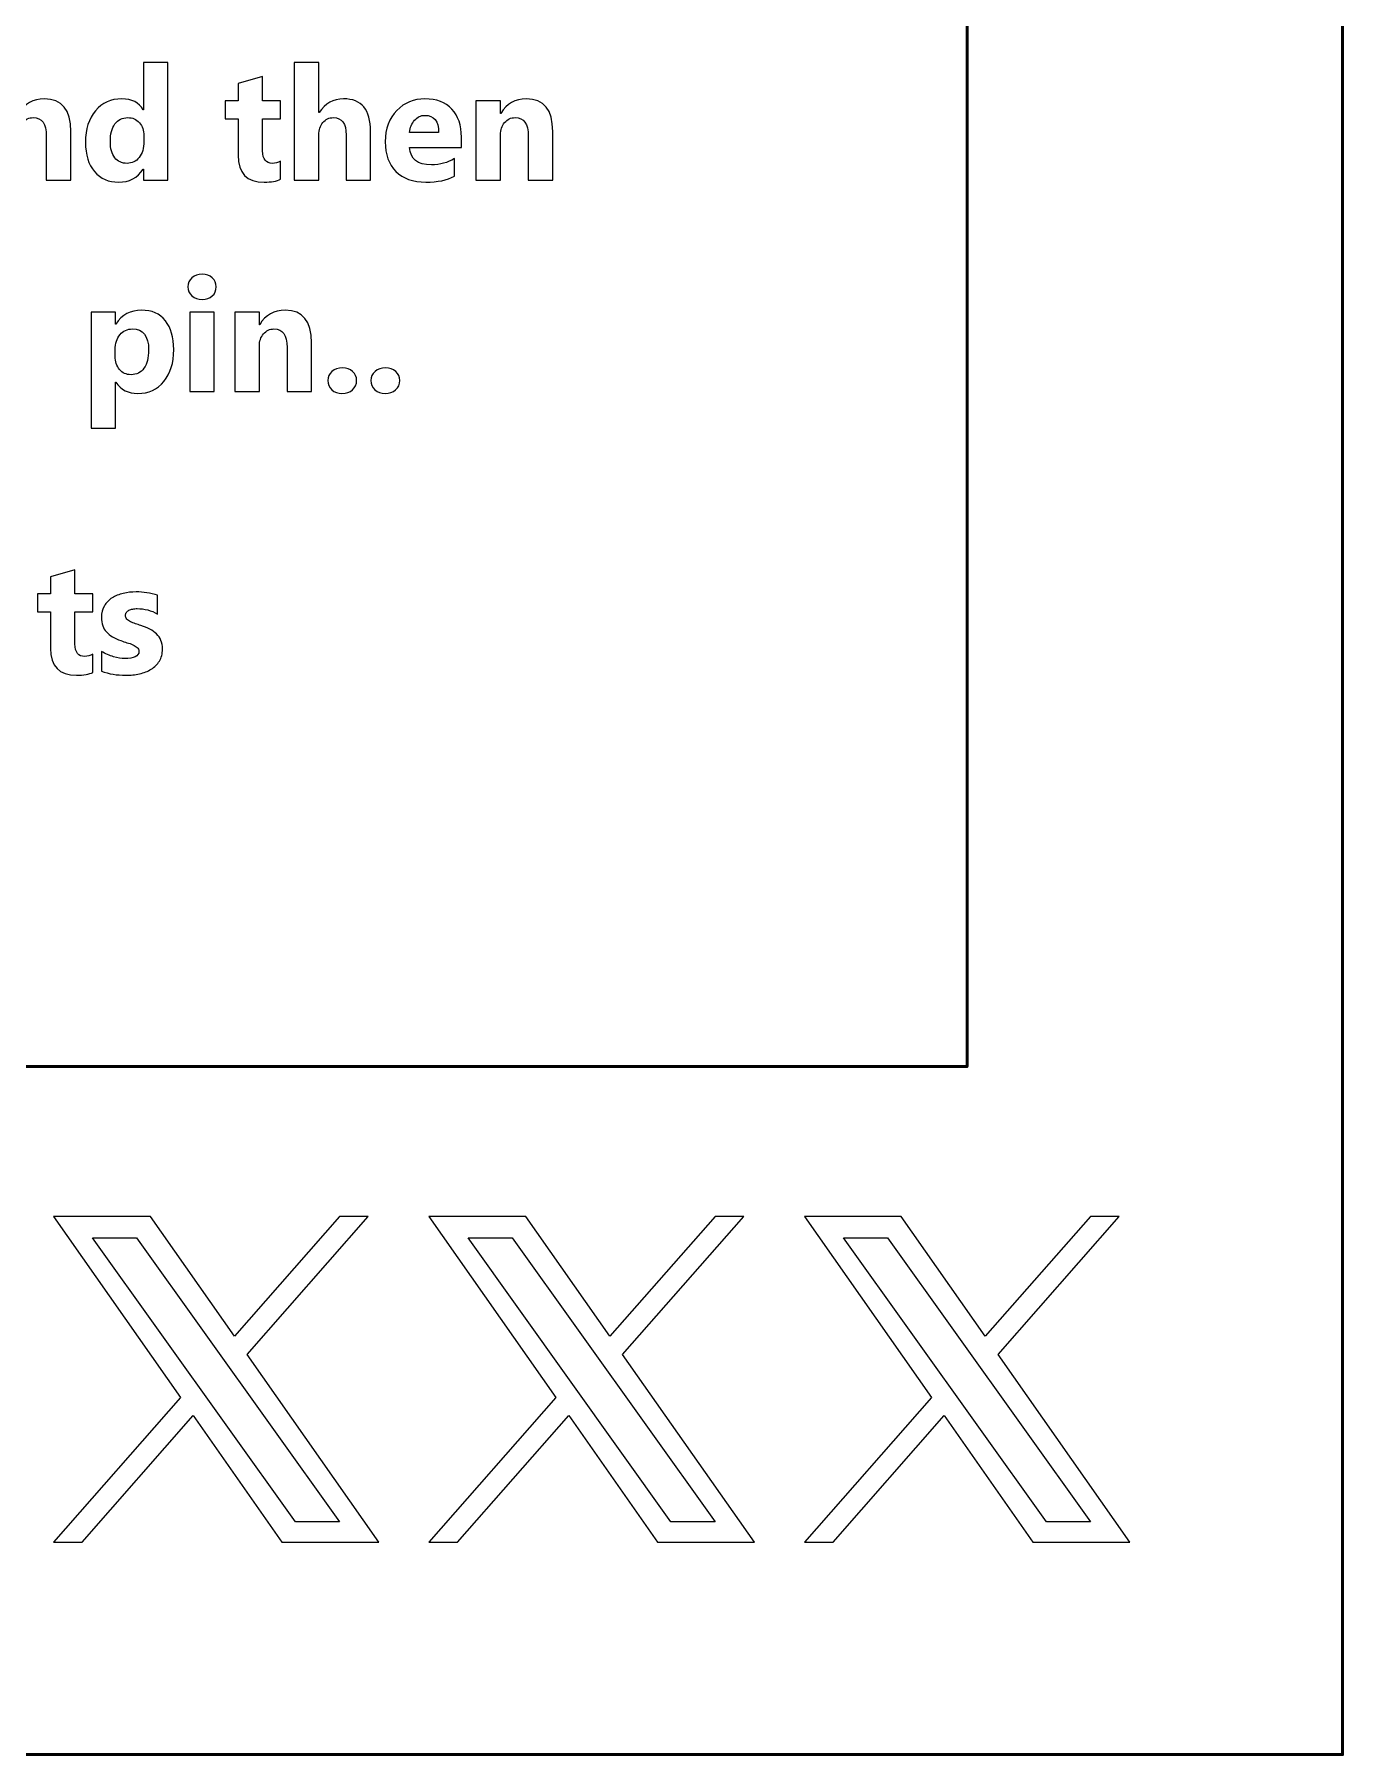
# Model space of a CAD drawing. Header units: centimetres. Extents: x -150 to 29, y -15 to 29.
# Drawn here: x 0.77 to 6, y -14.85 to -7.97 of the extents above; entities that cross this region are included whole.
import ezdxf

# ---------------------------------------------------------------- set-up
doc = ezdxf.new("R2010")
doc.units = ezdxf.units.CM
doc.header["$MEASUREMENT"] = 0
doc.layers.add('Layer 1', color=7, linetype='Continuous')

msp = doc.modelspace()

# ---------------------------------------------------------------- linework, layer by layer
at = {"layer": 'Layer 1', "lineweight": 53}
msp.add_lwpolyline([(-15, -14.85), (6, -14.85), (6, 14.85), (-15, 14.85), (-15, -14.85)], close=True, dxfattribs=at)
at = {"layer": 'Layer 1', "color": 5, "lineweight": 53}
msp.add_open_spline([(-13.5, -4.9), (-13.5, -4.9), (4.5, -4.9), (4.5, -4.9), (4.5, -4.9), (4.5, -4.9), (4.5, -12.1), (4.5, -12.1), (4.5, -12.1), (4.5, -12.1), (-13.5, -12.1), (-13.5, -12.1), (-13.5, -12.1), (-13.5, -12.1), (-13.5, -4.9), (-13.5, -4.9)], degree=3, knots=[0, 0, 0, 0, 0.2, 0.2, 0.2, 0.2, 0.4, 0.4, 0.4, 0.4, 0.6, 0.6, 0.6, 0.6, 1, 1, 1, 1], dxfattribs=at)
at = {"layer": 'Layer 1', "color": 202, "lineweight": 9}
for points, knots in [([(1.30726, -8.55734), (1.30726, -8.55734), (1.20925, -8.55734), (1.20925, -8.55734), (1.20925, -8.55734), (1.20925, -8.55734), (1.20925, -8.51363), (1.20925, -8.51363), (1.20925, -8.51363), (1.20925, -8.51363), (1.20809, -8.51363), (1.20809, -8.51363), (1.20809, -8.51363), (1.18576, -8.54792), (1.15295, -8.56507), (1.10977, -8.56507), (1.10977, -8.56507), (1.07008, -8.56507), (1.03812, -8.5511), (1.01399, -8.52305), (1.01399, -8.52305), (0.98976, -8.49511), (0.97769, -8.45595), (0.97769, -8.40568), (0.97769, -8.40568), (0.97769, -8.35319), (0.99103, -8.31117), (1.0177, -8.27953), (1.0177, -8.27953), (1.04437, -8.24788), (1.07929, -8.23211), (1.12247, -8.23211), (1.12247, -8.23211), (1.16343, -8.23211), (1.1919, -8.24672), (1.20809, -8.27614), (1.20809, -8.27614), (1.20809, -8.27614), (1.20925, -8.27614), (1.20925, -8.27614), (1.20925, -8.27614), (1.20925, -8.27614), (1.20925, -8.08733), (1.20925, -8.08733), (1.20925, -8.08733), (1.20925, -8.08733), (1.30726, -8.08733), (1.30726, -8.08733), (1.30726, -8.08733), (1.30726, -8.08733), (1.30726, -8.55734), (1.30726, -8.55734)], [0, 0, 0, 0, 0.0714286, 0.0714286, 0.0714286, 0.0714286, 0.1428571, 0.1428571, 0.1428571, 0.1428571, 0.2142857, 0.2142857, 0.2142857, 0.2142857, 0.2857143, 0.2857143, 0.2857143, 0.2857143, 0.3571429, 0.3571429, 0.3571429, 0.3571429, 0.4285714, 0.4285714, 0.4285714, 0.4285714, 0.5, 0.5, 0.5, 0.5, 0.5714286, 0.5714286, 0.5714286, 0.5714286, 0.6428571, 0.6428571, 0.6428571, 0.6428571, 0.7142857, 0.7142857, 0.7142857, 0.7142857, 0.7857143, 0.7857143, 0.7857143, 0.7857143, 0.8571429, 0.8571429, 0.8571429, 0.8571429, 1, 1, 1, 1]), ([(2.11688, -8.55734), (2.11688, -8.55734), (2.01919, -8.55734), (2.01919, -8.55734), (2.01919, -8.55734), (2.01919, -8.55734), (2.01919, -8.37689), (2.01919, -8.37689), (2.01919, -8.37689), (2.01919, -8.33033), (2.00226, -8.30715), (1.96829, -8.30715), (1.96829, -8.30715), (1.95093, -8.30715), (1.93685, -8.31361), (1.92616, -8.32662), (1.92616, -8.32662), (1.91537, -8.33964), (1.90997, -8.35626), (1.90997, -8.37626), (1.90997, -8.37626), (1.90997, -8.37626), (1.90997, -8.55734), (1.90997, -8.55734), (1.90997, -8.55734), (1.90997, -8.55734), (1.81208, -8.55734), (1.81208, -8.55734), (1.81208, -8.55734), (1.81208, -8.55734), (1.81208, -8.08733), (1.81208, -8.08733), (1.81208, -8.08733), (1.81208, -8.08733), (1.90997, -8.08733), (1.90997, -8.08733), (1.90997, -8.08733), (1.90997, -8.08733), (1.90997, -8.28694), (1.90997, -8.28694), (1.90997, -8.28694), (1.90997, -8.28694), (1.91124, -8.28694), (1.91124, -8.28694), (1.91124, -8.28694), (1.93527, -8.25042), (1.96776, -8.23211), (2.00893, -8.23211), (2.00893, -8.23211), (2.08089, -8.23211), (2.11688, -8.27551), (2.11688, -8.36229), (2.11688, -8.36229), (2.11688, -8.36229), (2.11688, -8.55734), (2.11688, -8.55734)], [0, 0, 0, 0, 0.0666667, 0.0666667, 0.0666667, 0.0666667, 0.1333333, 0.1333333, 0.1333333, 0.1333333, 0.2, 0.2, 0.2, 0.2, 0.2666667, 0.2666667, 0.2666667, 0.2666667, 0.3333333, 0.3333333, 0.3333333, 0.3333333, 0.4, 0.4, 0.4, 0.4, 0.4666667, 0.4666667, 0.4666667, 0.4666667, 0.5333333, 0.5333333, 0.5333333, 0.5333333, 0.6, 0.6, 0.6, 0.6, 0.6666667, 0.6666667, 0.6666667, 0.6666667, 0.7333333, 0.7333333, 0.7333333, 0.7333333, 0.8, 0.8, 0.8, 0.8, 0.8666667, 0.8666667, 0.8666667, 0.8666667, 1, 1, 1, 1]), ([(1.75683, -8.55364), (1.74233, -8.56126), (1.72053, -8.56507), (1.69143, -8.56507), (1.69143, -8.56507), (1.62242, -8.56507), (1.58782, -8.52919), (1.58782, -8.45754), (1.58782, -8.45754), (1.58782, -8.45754), (1.58782, -8.31212), (1.58782, -8.31212), (1.58782, -8.31212), (1.58782, -8.31212), (1.53638, -8.31212), (1.53638, -8.31212), (1.53638, -8.31212), (1.53638, -8.31212), (1.53638, -8.23984), (1.53638, -8.23984), (1.53638, -8.23984), (1.53638, -8.23984), (1.58782, -8.23984), (1.58782, -8.23984), (1.58782, -8.23984), (1.58782, -8.23984), (1.58782, -8.17137), (1.58782, -8.17137), (1.58782, -8.17137), (1.58782, -8.17137), (1.6855, -8.14343), (1.6855, -8.14343), (1.6855, -8.14343), (1.6855, -8.14343), (1.6855, -8.23984), (1.6855, -8.23984), (1.6855, -8.23984), (1.6855, -8.23984), (1.75683, -8.23984), (1.75683, -8.23984), (1.75683, -8.23984), (1.75683, -8.23984), (1.75683, -8.31212), (1.75683, -8.31212), (1.75683, -8.31212), (1.75683, -8.31212), (1.6855, -8.31212), (1.6855, -8.31212), (1.6855, -8.31212), (1.6855, -8.31212), (1.6855, -8.4405), (1.6855, -8.4405), (1.6855, -8.4405), (1.6855, -8.47352), (1.69862, -8.49003), (1.72487, -8.49003), (1.72487, -8.49003), (1.73524, -8.49003), (1.74593, -8.48707), (1.75683, -8.48103), (1.75683, -8.48103), (1.75683, -8.48103), (1.75683, -8.55364), (1.75683, -8.55364)], [0, 0, 0, 0, 0.0588235, 0.0588235, 0.0588235, 0.0588235, 0.1176471, 0.1176471, 0.1176471, 0.1176471, 0.1764706, 0.1764706, 0.1764706, 0.1764706, 0.2352941, 0.2352941, 0.2352941, 0.2352941, 0.2941176, 0.2941176, 0.2941176, 0.2941176, 0.3529412, 0.3529412, 0.3529412, 0.3529412, 0.4117647, 0.4117647, 0.4117647, 0.4117647, 0.4705882, 0.4705882, 0.4705882, 0.4705882, 0.5294118, 0.5294118, 0.5294118, 0.5294118, 0.5882353, 0.5882353, 0.5882353, 0.5882353, 0.6470588, 0.6470588, 0.6470588, 0.6470588, 0.7058824, 0.7058824, 0.7058824, 0.7058824, 0.7647059, 0.7647059, 0.7647059, 0.7647059, 0.8235294, 0.8235294, 0.8235294, 0.8235294, 0.8823529, 0.8823529, 0.8823529, 0.8823529, 1, 1, 1, 1]), ([(0.91905, -8.55734), (0.91905, -8.55734), (0.82137, -8.55734), (0.82137, -8.55734), (0.82137, -8.55734), (0.82137, -8.55734), (0.82137, -8.38092), (0.82137, -8.38092), (0.82137, -8.38092), (0.82137, -8.3317), (0.8038, -8.30715), (0.76867, -8.30715), (0.76867, -8.30715), (0.75173, -8.30715), (0.73776, -8.31361), (0.72686, -8.32662), (0.72686, -8.32662), (0.71585, -8.33964), (0.71035, -8.35626), (0.71035, -8.37626), (0.71035, -8.37626), (0.71035, -8.37626), (0.71035, -8.55734), (0.71035, -8.55734), (0.71035, -8.55734), (0.71035, -8.55734), (0.61246, -8.55734), (0.61246, -8.55734), (0.61246, -8.55734), (0.61246, -8.55734), (0.61246, -8.23984), (0.61246, -8.23984), (0.61246, -8.23984), (0.61246, -8.23984), (0.71035, -8.23984), (0.71035, -8.23984), (0.71035, -8.23984), (0.71035, -8.23984), (0.71035, -8.29011), (0.71035, -8.29011), (0.71035, -8.29011), (0.71035, -8.29011), (0.71162, -8.29011), (0.71162, -8.29011), (0.71162, -8.29011), (0.73501, -8.25138), (0.76898, -8.23211), (0.81364, -8.23211), (0.81364, -8.23211), (0.88392, -8.23211), (0.91905, -8.27572), (0.91905, -8.36292), (0.91905, -8.36292), (0.91905, -8.36292), (0.91905, -8.55734), (0.91905, -8.55734)], [0, 0, 0, 0, 0.0666667, 0.0666667, 0.0666667, 0.0666667, 0.1333333, 0.1333333, 0.1333333, 0.1333333, 0.2, 0.2, 0.2, 0.2, 0.2666667, 0.2666667, 0.2666667, 0.2666667, 0.3333333, 0.3333333, 0.3333333, 0.3333333, 0.4, 0.4, 0.4, 0.4, 0.4666667, 0.4666667, 0.4666667, 0.4666667, 0.5333333, 0.5333333, 0.5333333, 0.5333333, 0.6, 0.6, 0.6, 0.6, 0.6666667, 0.6666667, 0.6666667, 0.6666667, 0.7333333, 0.7333333, 0.7333333, 0.7333333, 0.8, 0.8, 0.8, 0.8, 0.8666667, 0.8666667, 0.8666667, 0.8666667, 1, 1, 1, 1]), ([(2.47957, -8.42653), (2.47957, -8.42653), (2.27245, -8.42653), (2.27245, -8.42653), (2.27245, -8.42653), (2.27573, -8.47257), (2.30484, -8.49564), (2.35955, -8.49564), (2.35955, -8.49564), (2.39448, -8.49564), (2.42517, -8.48738), (2.45163, -8.47087), (2.45163, -8.47087), (2.45163, -8.47087), (2.45163, -8.54157), (2.45163, -8.54157), (2.45163, -8.54157), (2.42231, -8.55723), (2.38421, -8.56507), (2.33722, -8.56507), (2.33722, -8.56507), (2.286, -8.56507), (2.2462, -8.55088), (2.21784, -8.52241), (2.21784, -8.52241), (2.18958, -8.49405), (2.1754, -8.45436), (2.1754, -8.40356), (2.1754, -8.40356), (2.1754, -8.35086), (2.19064, -8.30905), (2.22133, -8.27826), (2.22133, -8.27826), (2.25192, -8.24746), (2.28949, -8.23211), (2.33415, -8.23211), (2.33415, -8.23211), (2.3804, -8.23211), (2.41628, -8.24587), (2.44157, -8.27328), (2.44157, -8.27328), (2.46687, -8.3008), (2.47957, -8.33816), (2.47957, -8.38525), (2.47957, -8.38525), (2.47957, -8.38525), (2.47957, -8.42653), (2.47957, -8.42653)], [0, 0, 0, 0, 0.0769231, 0.0769231, 0.0769231, 0.0769231, 0.1538462, 0.1538462, 0.1538462, 0.1538462, 0.2307692, 0.2307692, 0.2307692, 0.2307692, 0.3076923, 0.3076923, 0.3076923, 0.3076923, 0.3846154, 0.3846154, 0.3846154, 0.3846154, 0.4615385, 0.4615385, 0.4615385, 0.4615385, 0.5384615, 0.5384615, 0.5384615, 0.5384615, 0.6153846, 0.6153846, 0.6153846, 0.6153846, 0.6923077, 0.6923077, 0.6923077, 0.6923077, 0.7692308, 0.7692308, 0.7692308, 0.7692308, 0.8461538, 0.8461538, 0.8461538, 0.8461538, 1, 1, 1, 1]), ([(2.84448, -8.55734), (2.84448, -8.55734), (2.7468, -8.55734), (2.7468, -8.55734), (2.7468, -8.55734), (2.7468, -8.55734), (2.7468, -8.38092), (2.7468, -8.38092), (2.7468, -8.38092), (2.7468, -8.3317), (2.72923, -8.30715), (2.6941, -8.30715), (2.6941, -8.30715), (2.67716, -8.30715), (2.66319, -8.31361), (2.65229, -8.32662), (2.65229, -8.32662), (2.64128, -8.33964), (2.63578, -8.35626), (2.63578, -8.37626), (2.63578, -8.37626), (2.63578, -8.37626), (2.63578, -8.55734), (2.63578, -8.55734), (2.63578, -8.55734), (2.63578, -8.55734), (2.53789, -8.55734), (2.53789, -8.55734), (2.53789, -8.55734), (2.53789, -8.55734), (2.53789, -8.23984), (2.53789, -8.23984), (2.53789, -8.23984), (2.53789, -8.23984), (2.63578, -8.23984), (2.63578, -8.23984), (2.63578, -8.23984), (2.63578, -8.23984), (2.63578, -8.29011), (2.63578, -8.29011), (2.63578, -8.29011), (2.63578, -8.29011), (2.63705, -8.29011), (2.63705, -8.29011), (2.63705, -8.29011), (2.66044, -8.25138), (2.69441, -8.23211), (2.73907, -8.23211), (2.73907, -8.23211), (2.80935, -8.23211), (2.84448, -8.27572), (2.84448, -8.36292), (2.84448, -8.36292), (2.84448, -8.36292), (2.84448, -8.55734), (2.84448, -8.55734)], [0, 0, 0, 0, 0.0666667, 0.0666667, 0.0666667, 0.0666667, 0.1333333, 0.1333333, 0.1333333, 0.1333333, 0.2, 0.2, 0.2, 0.2, 0.2666667, 0.2666667, 0.2666667, 0.2666667, 0.3333333, 0.3333333, 0.3333333, 0.3333333, 0.4, 0.4, 0.4, 0.4, 0.4666667, 0.4666667, 0.4666667, 0.4666667, 0.5333333, 0.5333333, 0.5333333, 0.5333333, 0.6, 0.6, 0.6, 0.6, 0.6666667, 0.6666667, 0.6666667, 0.6666667, 0.7333333, 0.7333333, 0.7333333, 0.7333333, 0.8, 0.8, 0.8, 0.8, 0.8666667, 0.8666667, 0.8666667, 0.8666667, 1, 1, 1, 1]), ([(1.21116, -8.40293), (1.21116, -8.40293), (1.21116, -8.37901), (1.21116, -8.37901), (1.21116, -8.37901), (1.21116, -8.35837), (1.20513, -8.34123), (1.19317, -8.32758), (1.19317, -8.32758), (1.18121, -8.31392), (1.16555, -8.30715), (1.14639, -8.30715), (1.14639, -8.30715), (1.12469, -8.30715), (1.10765, -8.31562), (1.09548, -8.33266), (1.09548, -8.33266), (1.08331, -8.3498), (1.07717, -8.37319), (1.07717, -8.40293), (1.07717, -8.40293), (1.07717, -8.43087), (1.0831, -8.45235), (1.09485, -8.46738), (1.09485, -8.46738), (1.1067, -8.48252), (1.123, -8.49003), (1.14385, -8.49003), (1.14385, -8.49003), (1.16375, -8.49003), (1.17994, -8.48209), (1.19243, -8.46622), (1.19243, -8.46622), (1.20492, -8.45024), (1.21116, -8.42918), (1.21116, -8.40293)], [0, 0, 0, 0, 0.1, 0.1, 0.1, 0.1, 0.2, 0.2, 0.2, 0.2, 0.3, 0.3, 0.3, 0.3, 0.4, 0.4, 0.4, 0.4, 0.5, 0.5, 0.5, 0.5, 0.6, 0.6, 0.6, 0.6, 0.7, 0.7, 0.7, 0.7, 0.8, 0.8, 0.8, 0.8, 1, 1, 1, 1]), ([(2.38876, -8.36631), (2.38876, -8.32091), (2.37035, -8.29815), (2.33352, -8.29815), (2.33352, -8.29815), (2.31785, -8.29815), (2.3042, -8.30461), (2.29277, -8.31763), (2.29277, -8.31763), (2.28123, -8.33064), (2.27436, -8.34694), (2.27182, -8.36631), (2.27182, -8.36631), (2.27182, -8.36631), (2.38876, -8.36631), (2.38876, -8.36631)], [0, 0, 0, 0, 0.2, 0.2, 0.2, 0.2, 0.4, 0.4, 0.4, 0.4, 0.6, 0.6, 0.6, 0.6, 1, 1, 1, 1]), ([(1.44365, -9.03423), (1.42714, -9.03423), (1.41359, -9.02936), (1.40311, -9.01952), (1.40311, -9.01952), (1.39253, -9.00968), (1.38724, -8.99772), (1.38724, -8.98343), (1.38724, -8.98343), (1.38724, -8.96872), (1.39253, -8.95676), (1.40311, -8.94745), (1.40311, -8.94745), (1.41359, -8.93813), (1.42714, -8.93348), (1.44365, -8.93348), (1.44365, -8.93348), (1.46047, -8.93348), (1.47402, -8.93813), (1.4845, -8.94745), (1.4845, -8.94745), (1.49487, -8.95676), (1.50016, -8.96872), (1.50016, -8.98343), (1.50016, -8.98343), (1.50016, -8.99825), (1.49487, -9.01052), (1.4845, -9.02005), (1.4845, -9.02005), (1.47402, -9.02947), (1.46047, -9.03423), (1.44365, -9.03423)], [0, 0, 0, 0, 0.1111111, 0.1111111, 0.1111111, 0.1111111, 0.2222222, 0.2222222, 0.2222222, 0.2222222, 0.3333333, 0.3333333, 0.3333333, 0.3333333, 0.4444444, 0.4444444, 0.4444444, 0.4444444, 0.5555556, 0.5555556, 0.5555556, 0.5555556, 0.6666667, 0.6666667, 0.6666667, 0.6666667, 0.7777778, 0.7777778, 0.7777778, 0.7777778, 1, 1, 1, 1]), ([(1.09947, -9.36506), (1.09947, -9.36506), (1.0982, -9.36506), (1.0982, -9.36506), (1.0982, -9.36506), (1.0982, -9.36506), (1.0982, -9.54805), (1.0982, -9.54805), (1.0982, -9.54805), (1.0982, -9.54805), (1.00031, -9.54805), (1.00031, -9.54805), (1.00031, -9.54805), (1.00031, -9.54805), (1.00031, -9.0845), (1.00031, -9.0845), (1.00031, -9.0845), (1.00031, -9.0845), (1.0982, -9.0845), (1.0982, -9.0845), (1.0982, -9.0845), (1.0982, -9.0845), (1.0982, -9.13223), (1.0982, -9.13223), (1.0982, -9.13223), (1.0982, -9.13223), (1.09947, -9.13223), (1.09947, -9.13223), (1.09947, -9.13223), (1.12371, -9.09529), (1.15768, -9.07677), (1.20149, -9.07677), (1.20149, -9.07677), (1.24266, -9.07677), (1.27441, -9.09085), (1.29685, -9.11911), (1.29685, -9.11911), (1.31929, -9.14726), (1.33051, -9.18568), (1.33051, -9.23425), (1.33051, -9.23425), (1.33051, -9.28717), (1.31738, -9.32961), (1.29124, -9.36168), (1.29124, -9.36168), (1.2651, -9.39374), (1.23028, -9.40973), (1.18689, -9.40973), (1.18689, -9.40973), (1.14868, -9.40973), (1.11958, -9.39491), (1.09947, -9.36506)], [0, 0, 0, 0, 0.0714286, 0.0714286, 0.0714286, 0.0714286, 0.1428571, 0.1428571, 0.1428571, 0.1428571, 0.2142857, 0.2142857, 0.2142857, 0.2142857, 0.2857143, 0.2857143, 0.2857143, 0.2857143, 0.3571429, 0.3571429, 0.3571429, 0.3571429, 0.4285714, 0.4285714, 0.4285714, 0.4285714, 0.5, 0.5, 0.5, 0.5, 0.5714286, 0.5714286, 0.5714286, 0.5714286, 0.6428571, 0.6428571, 0.6428571, 0.6428571, 0.7142857, 0.7142857, 0.7142857, 0.7142857, 0.7857143, 0.7857143, 0.7857143, 0.7857143, 0.8571429, 0.8571429, 0.8571429, 0.8571429, 1, 1, 1, 1]), ([(1.49201, -9.402), (1.49201, -9.402), (1.39412, -9.402), (1.39412, -9.402), (1.39412, -9.402), (1.39412, -9.402), (1.39412, -9.0845), (1.39412, -9.0845), (1.39412, -9.0845), (1.39412, -9.0845), (1.49201, -9.0845), (1.49201, -9.0845), (1.49201, -9.0845), (1.49201, -9.0845), (1.49201, -9.402), (1.49201, -9.402)], [0, 0, 0, 0, 0.2, 0.2, 0.2, 0.2, 0.4, 0.4, 0.4, 0.4, 0.6, 0.6, 0.6, 0.6, 1, 1, 1, 1]), ([(1.88116, -9.402), (1.88116, -9.402), (1.78348, -9.402), (1.78348, -9.402), (1.78348, -9.402), (1.78348, -9.402), (1.78348, -9.22558), (1.78348, -9.22558), (1.78348, -9.22558), (1.78348, -9.17636), (1.76591, -9.15181), (1.73078, -9.15181), (1.73078, -9.15181), (1.71384, -9.15181), (1.69987, -9.15827), (1.68897, -9.17128), (1.68897, -9.17128), (1.67796, -9.1843), (1.67246, -9.20092), (1.67246, -9.22092), (1.67246, -9.22092), (1.67246, -9.22092), (1.67246, -9.402), (1.67246, -9.402), (1.67246, -9.402), (1.67246, -9.402), (1.57457, -9.402), (1.57457, -9.402), (1.57457, -9.402), (1.57457, -9.402), (1.57457, -9.0845), (1.57457, -9.0845), (1.57457, -9.0845), (1.57457, -9.0845), (1.67246, -9.0845), (1.67246, -9.0845), (1.67246, -9.0845), (1.67246, -9.0845), (1.67246, -9.13477), (1.67246, -9.13477), (1.67246, -9.13477), (1.67246, -9.13477), (1.67373, -9.13477), (1.67373, -9.13477), (1.67373, -9.13477), (1.69712, -9.09604), (1.73109, -9.07677), (1.77575, -9.07677), (1.77575, -9.07677), (1.84603, -9.07677), (1.88116, -9.12038), (1.88116, -9.20758), (1.88116, -9.20758), (1.88116, -9.20758), (1.88116, -9.402), (1.88116, -9.402)], [0, 0, 0, 0, 0.0666667, 0.0666667, 0.0666667, 0.0666667, 0.1333333, 0.1333333, 0.1333333, 0.1333333, 0.2, 0.2, 0.2, 0.2, 0.2666667, 0.2666667, 0.2666667, 0.2666667, 0.3333333, 0.3333333, 0.3333333, 0.3333333, 0.4, 0.4, 0.4, 0.4, 0.4666667, 0.4666667, 0.4666667, 0.4666667, 0.5333333, 0.5333333, 0.5333333, 0.5333333, 0.6, 0.6, 0.6, 0.6, 0.6666667, 0.6666667, 0.6666667, 0.6666667, 0.7333333, 0.7333333, 0.7333333, 0.7333333, 0.8, 0.8, 0.8, 0.8, 0.8666667, 0.8666667, 0.8666667, 0.8666667, 1, 1, 1, 1]), ([(1.09672, -9.23489), (1.09672, -9.23489), (1.09672, -9.26029), (1.09672, -9.26029), (1.09672, -9.26029), (1.09672, -9.2822), (1.10243, -9.30008), (1.11408, -9.31395), (1.11408, -9.31395), (1.12561, -9.32781), (1.14085, -9.33469), (1.15969, -9.33469), (1.15969, -9.33469), (1.18192, -9.33469), (1.19927, -9.32612), (1.21155, -9.30887), (1.21155, -9.30887), (1.22383, -9.29162), (1.23007, -9.26717), (1.23007, -9.23552), (1.23007, -9.23552), (1.23007, -9.17964), (1.20837, -9.15181), (1.16488, -9.15181), (1.16488, -9.15181), (1.14487, -9.15181), (1.12847, -9.15932), (1.11577, -9.17456), (1.11577, -9.17456), (1.10307, -9.1898), (1.09672, -9.20991), (1.09672, -9.23489)], [0, 0, 0, 0, 0.1111111, 0.1111111, 0.1111111, 0.1111111, 0.2222222, 0.2222222, 0.2222222, 0.2222222, 0.3333333, 0.3333333, 0.3333333, 0.3333333, 0.4444444, 0.4444444, 0.4444444, 0.4444444, 0.5555556, 0.5555556, 0.5555556, 0.5555556, 0.6666667, 0.6666667, 0.6666667, 0.6666667, 0.7777778, 0.7777778, 0.7777778, 0.7777778, 1, 1, 1, 1]), ([(2.00245, -9.40973), (1.98626, -9.40973), (1.97282, -9.40475), (1.96213, -9.39491), (1.96213, -9.39491), (1.95134, -9.38496), (1.94605, -9.37279), (1.94605, -9.35829), (1.94605, -9.35829), (1.94605, -9.34337), (1.95155, -9.3312), (1.96256, -9.32167), (1.96256, -9.32167), (1.97367, -9.31215), (1.98743, -9.30738), (2.00394, -9.30738), (2.00394, -9.30738), (2.02076, -9.30738), (2.03442, -9.31225), (2.04511, -9.32188), (2.04511, -9.32188), (2.05569, -9.33141), (2.06098, -9.34358), (2.06098, -9.35829), (2.06098, -9.35829), (2.06098, -9.37332), (2.05558, -9.3857), (2.04479, -9.39533), (2.04479, -9.39533), (2.03389, -9.40496), (2.01981, -9.40973), (2.00245, -9.40973)], [0, 0, 0, 0, 0.1111111, 0.1111111, 0.1111111, 0.1111111, 0.2222222, 0.2222222, 0.2222222, 0.2222222, 0.3333333, 0.3333333, 0.3333333, 0.3333333, 0.4444444, 0.4444444, 0.4444444, 0.4444444, 0.5555556, 0.5555556, 0.5555556, 0.5555556, 0.6666667, 0.6666667, 0.6666667, 0.6666667, 0.7777778, 0.7777778, 0.7777778, 0.7777778, 1, 1, 1, 1]), ([(2.17454, -9.40973), (2.15835, -9.40973), (2.14491, -9.40475), (2.13422, -9.39491), (2.13422, -9.39491), (2.12343, -9.38496), (2.11814, -9.37279), (2.11814, -9.35829), (2.11814, -9.35829), (2.11814, -9.34337), (2.12364, -9.3312), (2.13465, -9.32167), (2.13465, -9.32167), (2.14576, -9.31215), (2.15952, -9.30738), (2.17603, -9.30738), (2.17603, -9.30738), (2.19285, -9.30738), (2.20651, -9.31225), (2.2172, -9.32188), (2.2172, -9.32188), (2.22778, -9.33141), (2.23307, -9.34358), (2.23307, -9.35829), (2.23307, -9.35829), (2.23307, -9.37332), (2.22767, -9.3857), (2.21688, -9.39533), (2.21688, -9.39533), (2.20598, -9.40496), (2.1919, -9.40973), (2.17454, -9.40973)], [0, 0, 0, 0, 0.1111111, 0.1111111, 0.1111111, 0.1111111, 0.2222222, 0.2222222, 0.2222222, 0.2222222, 0.3333333, 0.3333333, 0.3333333, 0.3333333, 0.4444444, 0.4444444, 0.4444444, 0.4444444, 0.5555556, 0.5555556, 0.5555556, 0.5555556, 0.6666667, 0.6666667, 0.6666667, 0.6666667, 0.7777778, 0.7777778, 0.7777778, 0.7777778, 1, 1, 1, 1]), ([(1.00719, -10.52452), (0.99269, -10.53214), (0.97089, -10.53595), (0.94179, -10.53595), (0.94179, -10.53595), (0.87278, -10.53595), (0.83818, -10.50007), (0.83818, -10.42842), (0.83818, -10.42842), (0.83818, -10.42842), (0.83818, -10.283), (0.83818, -10.283), (0.83818, -10.283), (0.83818, -10.283), (0.78674, -10.283), (0.78674, -10.283), (0.78674, -10.283), (0.78674, -10.283), (0.78674, -10.21072), (0.78674, -10.21072), (0.78674, -10.21072), (0.78674, -10.21072), (0.83818, -10.21072), (0.83818, -10.21072), (0.83818, -10.21072), (0.83818, -10.21072), (0.83818, -10.14225), (0.83818, -10.14225), (0.83818, -10.14225), (0.83818, -10.14225), (0.93586, -10.11431), (0.93586, -10.11431), (0.93586, -10.11431), (0.93586, -10.11431), (0.93586, -10.21072), (0.93586, -10.21072), (0.93586, -10.21072), (0.93586, -10.21072), (1.00719, -10.21072), (1.00719, -10.21072), (1.00719, -10.21072), (1.00719, -10.21072), (1.00719, -10.283), (1.00719, -10.283), (1.00719, -10.283), (1.00719, -10.283), (0.93586, -10.283), (0.93586, -10.283), (0.93586, -10.283), (0.93586, -10.283), (0.93586, -10.41138), (0.93586, -10.41138), (0.93586, -10.41138), (0.93586, -10.4444), (0.94898, -10.46091), (0.97523, -10.46091), (0.97523, -10.46091), (0.9856, -10.46091), (0.99629, -10.45795), (1.00719, -10.45191), (1.00719, -10.45191), (1.00719, -10.45191), (1.00719, -10.52452), (1.00719, -10.52452)], [0, 0, 0, 0, 0.0588235, 0.0588235, 0.0588235, 0.0588235, 0.1176471, 0.1176471, 0.1176471, 0.1176471, 0.1764706, 0.1764706, 0.1764706, 0.1764706, 0.2352941, 0.2352941, 0.2352941, 0.2352941, 0.2941176, 0.2941176, 0.2941176, 0.2941176, 0.3529412, 0.3529412, 0.3529412, 0.3529412, 0.4117647, 0.4117647, 0.4117647, 0.4117647, 0.4705882, 0.4705882, 0.4705882, 0.4705882, 0.5294118, 0.5294118, 0.5294118, 0.5294118, 0.5882353, 0.5882353, 0.5882353, 0.5882353, 0.6470588, 0.6470588, 0.6470588, 0.6470588, 0.7058824, 0.7058824, 0.7058824, 0.7058824, 0.7647059, 0.7647059, 0.7647059, 0.7647059, 0.8235294, 0.8235294, 0.8235294, 0.8235294, 0.8823529, 0.8823529, 0.8823529, 0.8823529, 1, 1, 1, 1]), ([(1.04159, -10.51986), (1.04159, -10.51986), (1.04159, -10.44048), (1.04159, -10.44048), (1.04159, -10.44048), (1.05778, -10.45022), (1.07387, -10.45742), (1.08985, -10.46218), (1.08985, -10.46218), (1.10583, -10.46694), (1.12096, -10.46927), (1.13525, -10.46927), (1.13525, -10.46927), (1.15261, -10.46927), (1.16636, -10.46694), (1.17631, -10.46218), (1.17631, -10.46218), (1.18637, -10.45742), (1.19134, -10.45022), (1.19134, -10.44048), (1.19134, -10.44048), (1.19134, -10.43424), (1.18912, -10.42905), (1.18457, -10.42493), (1.18457, -10.42493), (1.18002, -10.4208), (1.1742, -10.4172), (1.167, -10.41413), (1.167, -10.41413), (1.15991, -10.41106), (1.15208, -10.4082), (1.14361, -10.40577), (1.14361, -10.40577), (1.13514, -10.40323), (1.12699, -10.40048), (1.11916, -10.39741), (1.11916, -10.39741), (1.10657, -10.39265), (1.09546, -10.38746), (1.08582, -10.38206), (1.08582, -10.38206), (1.07619, -10.37656), (1.06815, -10.37021), (1.06159, -10.36291), (1.06159, -10.36291), (1.05513, -10.35571), (1.05016, -10.34735), (1.04677, -10.33783), (1.04677, -10.33783), (1.04339, -10.3283), (1.04159, -10.31708), (1.04159, -10.30406), (1.04159, -10.30406), (1.04159, -10.28628), (1.0455, -10.27094), (1.05323, -10.25813), (1.05323, -10.25813), (1.06095, -10.24533), (1.07133, -10.23485), (1.08424, -10.2267), (1.08424, -10.2267), (1.09715, -10.21855), (1.11197, -10.21252), (1.12858, -10.20871), (1.12858, -10.20871), (1.1452, -10.2049), (1.16255, -10.20299), (1.18055, -10.20299), (1.18055, -10.20299), (1.19462, -10.20299), (1.2088, -10.20405), (1.2233, -10.20627), (1.2233, -10.20627), (1.2378, -10.20839), (1.25209, -10.21157), (1.26616, -10.21569), (1.26616, -10.21569), (1.26616, -10.21569), (1.26616, -10.29136), (1.26616, -10.29136), (1.26616, -10.29136), (1.25368, -10.28406), (1.24045, -10.27866), (1.22627, -10.27507), (1.22627, -10.27507), (1.21208, -10.27147), (1.19822, -10.26967), (1.18457, -10.26967), (1.18457, -10.26967), (1.17811, -10.26967), (1.17208, -10.2702), (1.16647, -10.27136), (1.16647, -10.27136), (1.16075, -10.27242), (1.15567, -10.27411), (1.15134, -10.27634), (1.15134, -10.27634), (1.147, -10.27845), (1.14361, -10.2812), (1.14118, -10.2847), (1.14118, -10.2847), (1.13864, -10.28808), (1.13747, -10.292), (1.13747, -10.29634), (1.13747, -10.29634), (1.13747, -10.30205), (1.13927, -10.30703), (1.14297, -10.31116), (1.14297, -10.31116), (1.14678, -10.31528), (1.15155, -10.31888), (1.15758, -10.32184), (1.15758, -10.32184), (1.16361, -10.32491), (1.17028, -10.32756), (1.17758, -10.32989), (1.17758, -10.32989), (1.18488, -10.33232), (1.19219, -10.33476), (1.19949, -10.33719), (1.19949, -10.33719), (1.21251, -10.34174), (1.22425, -10.34672), (1.23484, -10.35211), (1.23484, -10.35211), (1.24532, -10.35751), (1.25442, -10.36375), (1.26193, -10.37106), (1.26193, -10.37106), (1.26945, -10.37825), (1.27527, -10.38672), (1.27929, -10.39646), (1.27929, -10.39646), (1.28331, -10.40619), (1.28532, -10.41773), (1.28532, -10.43117), (1.28532, -10.43117), (1.28532, -10.45001), (1.2813, -10.4661), (1.27304, -10.47943), (1.27304, -10.47943), (1.26489, -10.49277), (1.2541, -10.50356), (1.24055, -10.51192), (1.24055, -10.51192), (1.22701, -10.52028), (1.21134, -10.52642), (1.19367, -10.53023), (1.19367, -10.53023), (1.17599, -10.53404), (1.15769, -10.53595), (1.13864, -10.53595), (1.13864, -10.53595), (1.10371, -10.53595), (1.07143, -10.53055), (1.04159, -10.51986)], [0, 0, 0, 0, 0.025, 0.025, 0.025, 0.025, 0.05, 0.05, 0.05, 0.05, 0.075, 0.075, 0.075, 0.075, 0.1, 0.1, 0.1, 0.1, 0.125, 0.125, 0.125, 0.125, 0.15, 0.15, 0.15, 0.15, 0.175, 0.175, 0.175, 0.175, 0.2, 0.2, 0.2, 0.2, 0.225, 0.225, 0.225, 0.225, 0.25, 0.25, 0.25, 0.25, 0.275, 0.275, 0.275, 0.275, 0.3, 0.3, 0.3, 0.3, 0.325, 0.325, 0.325, 0.325, 0.35, 0.35, 0.35, 0.35, 0.375, 0.375, 0.375, 0.375, 0.4, 0.4, 0.4, 0.4, 0.425, 0.425, 0.425, 0.425, 0.45, 0.45, 0.45, 0.45, 0.475, 0.475, 0.475, 0.475, 0.5, 0.5, 0.5, 0.5, 0.525, 0.525, 0.525, 0.525, 0.55, 0.55, 0.55, 0.55, 0.575, 0.575, 0.575, 0.575, 0.6, 0.6, 0.6, 0.6, 0.625, 0.625, 0.625, 0.625, 0.65, 0.65, 0.65, 0.65, 0.675, 0.675, 0.675, 0.675, 0.7, 0.7, 0.7, 0.7, 0.725, 0.725, 0.725, 0.725, 0.75, 0.75, 0.75, 0.75, 0.775, 0.775, 0.775, 0.775, 0.8, 0.8, 0.8, 0.8, 0.825, 0.825, 0.825, 0.825, 0.85, 0.85, 0.85, 0.85, 0.875, 0.875, 0.875, 0.875, 0.9, 0.9, 0.9, 0.9, 0.925, 0.925, 0.925, 0.925, 0.95, 0.95, 0.95, 0.95, 1, 1, 1, 1]), ([(1.6238, -13.25044), (1.6238, -13.25044), (2.15, -14.00054), (2.15, -14.00054), (2.15, -14.00054), (2.15, -14.00054), (1.76286, -14.00054), (1.76286, -14.00054), (1.76286, -14.00054), (1.76286, -14.00054), (1.40839, -13.49532), (1.40839, -13.49532), (1.40839, -13.49532), (1.40839, -13.49532), (0.96466, -14.00054), (0.96466, -14.00054), (0.96466, -14.00054), (0.96466, -14.00054), (0.85, -14.00054), (0.85, -14.00054), (0.85, -14.00054), (0.85, -14.00054), (1.35757, -13.42282), (1.35757, -13.42282), (1.35757, -13.42282), (1.35757, -13.42282), (0.85, -12.69946), (0.85, -12.69946), (0.85, -12.69946), (0.85, -12.69946), (1.23714, -12.69946), (1.23714, -12.69946), (1.23714, -12.69946), (1.23714, -12.69946), (1.57271, -13.17777), (1.57271, -13.17777), (1.57271, -13.17777), (1.57271, -13.17777), (1.99317, -12.69946), (1.99317, -12.69946), (1.99317, -12.69946), (1.99317, -12.69946), (2.10783, -12.69946), (2.10783, -12.69946), (2.10783, -12.69946), (2.10783, -12.69946), (1.6238, -13.25044), (1.6238, -13.25044)], [0, 0, 0, 0, 0.0769231, 0.0769231, 0.0769231, 0.0769231, 0.1538462, 0.1538462, 0.1538462, 0.1538462, 0.2307692, 0.2307692, 0.2307692, 0.2307692, 0.3076923, 0.3076923, 0.3076923, 0.3076923, 0.3846154, 0.3846154, 0.3846154, 0.3846154, 0.4615385, 0.4615385, 0.4615385, 0.4615385, 0.5384615, 0.5384615, 0.5384615, 0.5384615, 0.6153846, 0.6153846, 0.6153846, 0.6153846, 0.6923077, 0.6923077, 0.6923077, 0.6923077, 0.7692308, 0.7692308, 0.7692308, 0.7692308, 0.8461538, 0.8461538, 0.8461538, 0.8461538, 1, 1, 1, 1]), ([(3.1238, -13.25044), (3.1238, -13.25044), (3.65, -14.00054), (3.65, -14.00054), (3.65, -14.00054), (3.65, -14.00054), (3.26286, -14.00054), (3.26286, -14.00054), (3.26286, -14.00054), (3.26286, -14.00054), (2.90839, -13.49532), (2.90839, -13.49532), (2.90839, -13.49532), (2.90839, -13.49532), (2.46466, -14.00054), (2.46466, -14.00054), (2.46466, -14.00054), (2.46466, -14.00054), (2.35, -14.00054), (2.35, -14.00054), (2.35, -14.00054), (2.35, -14.00054), (2.85757, -13.42282), (2.85757, -13.42282), (2.85757, -13.42282), (2.85757, -13.42282), (2.35, -12.69946), (2.35, -12.69946), (2.35, -12.69946), (2.35, -12.69946), (2.73714, -12.69946), (2.73714, -12.69946), (2.73714, -12.69946), (2.73714, -12.69946), (3.07271, -13.17777), (3.07271, -13.17777), (3.07271, -13.17777), (3.07271, -13.17777), (3.49317, -12.69946), (3.49317, -12.69946), (3.49317, -12.69946), (3.49317, -12.69946), (3.60783, -12.69946), (3.60783, -12.69946), (3.60783, -12.69946), (3.60783, -12.69946), (3.1238, -13.25044), (3.1238, -13.25044)], [0, 0, 0, 0, 0.0769231, 0.0769231, 0.0769231, 0.0769231, 0.1538462, 0.1538462, 0.1538462, 0.1538462, 0.2307692, 0.2307692, 0.2307692, 0.2307692, 0.3076923, 0.3076923, 0.3076923, 0.3076923, 0.3846154, 0.3846154, 0.3846154, 0.3846154, 0.4615385, 0.4615385, 0.4615385, 0.4615385, 0.5384615, 0.5384615, 0.5384615, 0.5384615, 0.6153846, 0.6153846, 0.6153846, 0.6153846, 0.6923077, 0.6923077, 0.6923077, 0.6923077, 0.7692308, 0.7692308, 0.7692308, 0.7692308, 0.8461538, 0.8461538, 0.8461538, 0.8461538, 1, 1, 1, 1]), ([(4.6238, -13.25044), (4.6238, -13.25044), (5.15, -14.00054), (5.15, -14.00054), (5.15, -14.00054), (5.15, -14.00054), (4.76286, -14.00054), (4.76286, -14.00054), (4.76286, -14.00054), (4.76286, -14.00054), (4.40839, -13.49532), (4.40839, -13.49532), (4.40839, -13.49532), (4.40839, -13.49532), (3.96466, -14.00054), (3.96466, -14.00054), (3.96466, -14.00054), (3.96466, -14.00054), (3.85, -14.00054), (3.85, -14.00054), (3.85, -14.00054), (3.85, -14.00054), (4.35757, -13.42282), (4.35757, -13.42282), (4.35757, -13.42282), (4.35757, -13.42282), (3.85, -12.69946), (3.85, -12.69946), (3.85, -12.69946), (3.85, -12.69946), (4.23714, -12.69946), (4.23714, -12.69946), (4.23714, -12.69946), (4.23714, -12.69946), (4.57271, -13.17777), (4.57271, -13.17777), (4.57271, -13.17777), (4.57271, -13.17777), (4.99317, -12.69946), (4.99317, -12.69946), (4.99317, -12.69946), (4.99317, -12.69946), (5.10783, -12.69946), (5.10783, -12.69946), (5.10783, -12.69946), (5.10783, -12.69946), (4.6238, -13.25044), (4.6238, -13.25044)], [0, 0, 0, 0, 0.0769231, 0.0769231, 0.0769231, 0.0769231, 0.1538462, 0.1538462, 0.1538462, 0.1538462, 0.2307692, 0.2307692, 0.2307692, 0.2307692, 0.3076923, 0.3076923, 0.3076923, 0.3076923, 0.3846154, 0.3846154, 0.3846154, 0.3846154, 0.4615385, 0.4615385, 0.4615385, 0.4615385, 0.5384615, 0.5384615, 0.5384615, 0.5384615, 0.6153846, 0.6153846, 0.6153846, 0.6153846, 0.6923077, 0.6923077, 0.6923077, 0.6923077, 0.7692308, 0.7692308, 0.7692308, 0.7692308, 0.8461538, 0.8461538, 0.8461538, 0.8461538, 1, 1, 1, 1]), ([(1.00605, -12.78413), (1.00605, -12.78413), (1.81689, -13.92003), (1.81689, -13.92003), (1.81689, -13.92003), (1.81689, -13.92003), (1.99309, -13.92003), (1.99309, -13.92003), (1.99309, -13.92003), (1.99309, -13.92003), (1.1822, -12.78413), (1.1822, -12.78413), (1.1822, -12.78413), (1.1822, -12.78413), (1.00605, -12.78413), (1.00605, -12.78413)], [0, 0, 0, 0, 0.2, 0.2, 0.2, 0.2, 0.4, 0.4, 0.4, 0.4, 0.6, 0.6, 0.6, 0.6, 1, 1, 1, 1]), ([(1.00605, -12.78413), (1.00605, -12.78413), (1.00605, -12.78413), (1.00605, -12.78413), (1.00605, -12.78413), (1.00605, -12.78413), (1.00605, -12.78413), (1.00605, -12.78413)], [0, 0, 0, 0, 0.3333333, 0.3333333, 0.3333333, 0.3333333, 1, 1, 1, 1]), ([(2.50605, -12.78413), (2.50605, -12.78413), (3.31689, -13.92003), (3.31689, -13.92003), (3.31689, -13.92003), (3.31689, -13.92003), (3.49309, -13.92003), (3.49309, -13.92003), (3.49309, -13.92003), (3.49309, -13.92003), (2.6822, -12.78413), (2.6822, -12.78413), (2.6822, -12.78413), (2.6822, -12.78413), (2.50605, -12.78413), (2.50605, -12.78413)], [0, 0, 0, 0, 0.2, 0.2, 0.2, 0.2, 0.4, 0.4, 0.4, 0.4, 0.6, 0.6, 0.6, 0.6, 1, 1, 1, 1]), ([(2.50605, -12.78413), (2.50605, -12.78413), (2.50605, -12.78413), (2.50605, -12.78413), (2.50605, -12.78413), (2.50605, -12.78413), (2.50605, -12.78413), (2.50605, -12.78413)], [0, 0, 0, 0, 0.3333333, 0.3333333, 0.3333333, 0.3333333, 1, 1, 1, 1]), ([(4.00605, -12.78413), (4.00605, -12.78413), (4.81689, -13.92003), (4.81689, -13.92003), (4.81689, -13.92003), (4.81689, -13.92003), (4.99309, -13.92003), (4.99309, -13.92003), (4.99309, -13.92003), (4.99309, -13.92003), (4.1822, -12.78413), (4.1822, -12.78413), (4.1822, -12.78413), (4.1822, -12.78413), (4.00605, -12.78413), (4.00605, -12.78413)], [0, 0, 0, 0, 0.2, 0.2, 0.2, 0.2, 0.4, 0.4, 0.4, 0.4, 0.6, 0.6, 0.6, 0.6, 1, 1, 1, 1]), ([(4.00605, -12.78413), (4.00605, -12.78413), (4.00605, -12.78413), (4.00605, -12.78413), (4.00605, -12.78413), (4.00605, -12.78413), (4.00605, -12.78413), (4.00605, -12.78413)], [0, 0, 0, 0, 0.3333333, 0.3333333, 0.3333333, 0.3333333, 1, 1, 1, 1])]:
    msp.add_open_spline(points, degree=3, knots=knots, dxfattribs=at)

doc.saveas('drawing.dxf')
